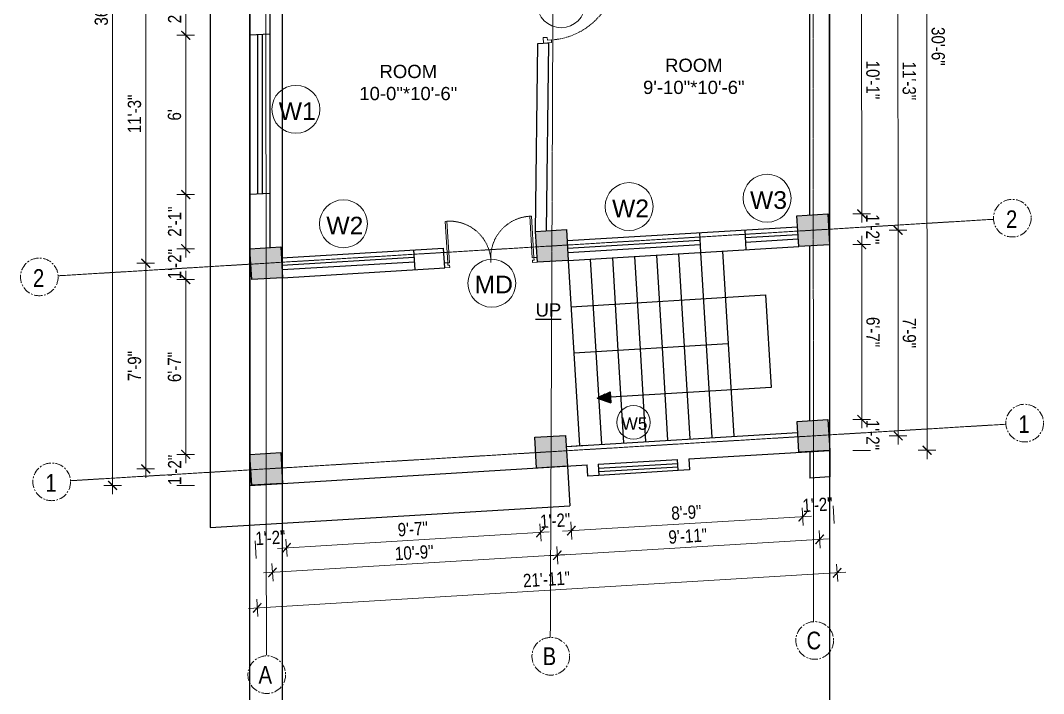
# Model space of a CAD drawing. Header units: inches. Extents: x -10117506 to -5032697, y -6529230 to -3254494.
# Drawn here: x -5037861.7 to -5037398.4, y -3256474.7 to -3256169.8 of the extents above; entities that cross this region are included whole.
import ezdxf

# ---------------------------------------------------------------- set-up
doc = ezdxf.new("R2010")
doc.units = ezdxf.units.IN
doc.header["$LTSCALE"] = 2
doc.header["$MEASUREMENT"] = 0
doc.header["$PDMODE"] = 34
doc.linetypes.add('CENTER', pattern=[2, 1.25, -0.25, 0.25, -0.25])
doc.linetypes.add('HIDDEN', pattern=[0.375, 0.25, -0.125])
doc.layers.get('0').update_dxf_attribs({"linetype": 'CONTINUOUS'})
doc.layers.get('DEFPOINTS').update_dxf_attribs({"color": 141, "linetype": 'CONTINUOUS'})
doc.layers.add('A-Hatch', color=7, linetype='CONTINUOUS')
for name, color, linetype, lineweight in [('Annotate-Lite.w', 177, 'CONTINUOUS', 9), ('Annotations-Bold.w', 177, 'CONTINUOUS', 13), ('DIM 1-100', 4, 'CONTINUOUS', 13), ('Door-Window.w', 4, 'CONTINUOUS', 15), ('TEXT', 181, 'CONTINUOUS', 25)]:
    doc.layers.add(name, color=color, linetype=linetype, lineweight=lineweight)
doc.styles.add('ARAIL', font='ARIALN.TTF')
doc.styles.add('arial.', font='arial.ttf')
doc.styles.add('gaurav', font='arial.ttf')
doc.styles.get("Standard").update_dxf_attribs({"font": 'ARIALN.TTF'})
doc.dimstyles.new('1 by 96', dxfattribs={"dimtxt": 6, "dimasz": 4, "dimexe": 4, "dimexo": 4, "dimgap": 2, "dimtad": 1, "dimdec": 0, "dimzin": 0, "dimdsep": 46, "dimlunit": 4, "dimtxsty": 'Standard', "dimblk": 'ARCHTICK', "dimcen": 0, "dimdle": 4, "dimadec": 0, "dimazin": 0, "dimtfac": 1, "dimtdec": 0, "dimtix": 1, "dimtofl": 0, "dimtmove": 1, "dimatfit": 3, "dimldrblk": 'ARCHTICK', "dimfxl": 4, "dimfxlon": 1, "dimtolj": 1, "dimtzin": 0, "dimlwd": -1, "dimlwe": -1, "dimarcsym": 0})

# ---------------------------------------------------------------- blocks, each defined once
blk = doc.blocks.new('3-0')
at = {"ltscale": 3}
for p, q in [((11063.05, 10097.68), (11065.97, 10099.9)), ((11063.05, 10097.68), (11064.53, 10095.73)), ((11065.25, 10097.81), (11066.71, 10098.92)), ((11065.99, 10096.84), (11065.25, 10097.81)), ((11065.97, 10099.9), (11066.71, 10098.92)), ((11065.99, 10096.84), (11064.53, 10095.73)), ((11085.5, 10074.13), (11110.32, 10092.96)), ((11111.05, 10091.97), (11110.32, 10092.96)), ((11086.24, 10073.15), (11111.05, 10091.97)), ((11086.24, 10073.15), (11085.5, 10074.13)), ((11084.04, 10073.02), (11082.57, 10071.91)), ((11082.57, 10071.91), (11084.79, 10068.98)), ((11084.04, 10073.02), (11084.78, 10072.04)), ((11084.78, 10072.04), (11086.24, 10073.15)), ((11084.79, 10068.98), (11087.72, 10071.2)), ((11087.72, 10071.2), (11086.24, 10073.15))]:
    blk.add_line(p, q, dxfattribs=at)
at = {"layer": 'Door-Window.w', "color": 9, "linetype": 'HIDDEN', "lineweight": 18}
blk.add_arc((11085.5, 10074.13), 31.16, 37.1906, 127.1465, dxfattribs=at)
blk = doc.blocks.new('FDFDRE')
at = {"ltscale": 3}
for p, q in [((165701.11, -58637.82), (165701.1, -58641.5)), ((165701.1, -58641.5), (165703.55, -58641.5)), ((165704.78, -58637.83), (165701.11, -58637.82)), ((165703.55, -58641.5), (165703.53, -58672.63)), ((165704.78, -58639.66), (165703.55, -58639.66)), ((165703.55, -58639.66), (165703.55, -58641.5)), ((165703.55, -58641.5), (165704.78, -58641.5)), ((165704.78, -58641.5), (165704.76, -58672.65)), ((165704.78, -58639.66), (165704.78, -58637.83)), ((165766.98, -58637.83), (165770.65, -58637.82)), ((165766.98, -58639.66), (165766.98, -58637.83)), ((165766.98, -58639.66), (165768.2, -58639.66)), ((165766.98, -58641.5), (165767, -58672.65)), ((165768.2, -58641.5), (165766.98, -58641.5)), ((165768.2, -58639.66), (165768.2, -58641.5)), ((165770.65, -58641.5), (165768.2, -58641.5)), ((165768.2, -58641.5), (165768.22, -58672.63)), ((165770.65, -58637.82), (165770.65, -58641.5)), ((165703.53, -58672.63), (165704.76, -58672.65)), ((165768.22, -58672.63), (165767, -58672.65))]:
    blk.add_line(p, q, dxfattribs=at)
at = {"layer": 'Door-Window.w', "color": 9, "linetype": 'HIDDEN', "lineweight": 18}
for centre, start, end in [((165704.78, -58641.5), 269.96183, 3.38353), ((165766.98, -58641.5), 176.61647, 270.03817)]:
    blk.add_arc(centre, 31.16, start, end, dxfattribs=at)
blk = doc.blocks.new('*D1294')
at = {"layer": 'DEFPOINTS', "color": 0, "ltscale": 0.5, "transparency": 16777216}
for p in [(-5037742.97, -3256379.5), (-5037756.94, -3256380.35), (-5037741.2, -3256408.7)]:
    blk.add_point(p, dxfattribs=at)
at = {"layer": 'DIM 1-100', "color": 0, "ltscale": 0.5, "transparency": 16777216}
for p, q in [((-5037755.42, -3256405.55), (-5037754.94, -3256413.54)), ((-5037741.45, -3256404.71), (-5037740.96, -3256412.69))]:
    blk.add_line(p, q, dxfattribs=at)
at = {"layer": 'DIM 1-100', "color": 0, "ltscale": 0.5, "transparency": 16777216, "insert": (-5037748.49, -3256404.12), "char_height": 6, "attachment_point": 5, "rotation": 3.4571}
blk.add_mtext('\\A1;1\'-2"', dxfattribs=at)
blk = doc.blocks.new('_ArchTick')
at = {"color": 0, "linetype": 'ByBlock', "const_width": 0.15}
blk.add_lwpolyline([(-0.5, -0.5), (0.5, 0.5)], dxfattribs=at)
blk = doc.blocks.new('*D1295')
at = {"layer": 'DEFPOINTS', "color": 0, "ltscale": 0.5, "transparency": 16777216}
for p in [(-5037627.96, -3256372.56), (-5037742.97, -3256379.5), (-5037626.2, -3256401.75)]:
    blk.add_point(p, dxfattribs=at)
at = {"layer": 'DIM 1-100', "color": 0, "ltscale": 0.5, "transparency": 16777216}
for p, q in [((-5037626.44, -3256397.76), (-5037625.95, -3256405.75)), ((-5037745.2, -3256408.94), (-5037622.2, -3256401.51)), ((-5037741.45, -3256404.71), (-5037740.96, -3256412.69))]:
    blk.add_line(p, q, dxfattribs=at)
at = {"layer": 'DIM 1-100', "color": 0, "ltscale": 0.5, "transparency": 16777216, "xscale": 4, "yscale": 4, "zscale": 4}
for p, rotation in [((-5037626.2, -3256401.75), 3.457134468957564), ((-5037741.2, -3256408.7), 183.4571344689576)]:
    blk.add_blockref('_ArchTick', p, dxfattribs=dict(at, rotation=rotation))
at = {"layer": 'DIM 1-100', "color": 0, "ltscale": 0.5, "transparency": 16777216, "insert": (-5037684.01, -3256400.17), "char_height": 6, "attachment_point": 5, "rotation": 3.4571}
blk.add_mtext('\\A1;9\'-7"', dxfattribs=at)
blk = doc.blocks.new('*D1296')
at = {"layer": 'DEFPOINTS', "color": 0, "ltscale": 0.5, "transparency": 16777216}
for p in [(-5037627.96, -3256372.56), (-5037613.98, -3256371.71), (-5037612.22, -3256400.91)]:
    blk.add_point(p, dxfattribs=at)
at = {"layer": 'DIM 1-100', "color": 0, "ltscale": 0.5, "transparency": 16777216}
for p, q in [((-5037626.44, -3256397.76), (-5037625.95, -3256405.75)), ((-5037612.46, -3256396.92), (-5037611.98, -3256404.9))]:
    blk.add_line(p, q, dxfattribs=at)
at = {"layer": 'DIM 1-100', "color": 0, "ltscale": 0.5, "transparency": 16777216, "insert": (-5037619.51, -3256396.33), "char_height": 6, "attachment_point": 5, "rotation": 3.4571}
blk.add_mtext('\\A1;1\'-2"', dxfattribs=at)
blk = doc.blocks.new('*D1297')
at = {"layer": 'DEFPOINTS', "color": 0, "ltscale": 0.5, "transparency": 16777216}
for p in [(-5037509.18, -3256365.38), (-5037613.98, -3256371.71), (-5037507.41, -3256394.58)]:
    blk.add_point(p, dxfattribs=at)
at = {"layer": 'DIM 1-100', "color": 0, "ltscale": 0.5, "transparency": 16777216}
for p, q in [((-5037507.65, -3256390.58), (-5037507.17, -3256398.57)), ((-5037616.21, -3256401.15), (-5037503.42, -3256394.34)), ((-5037612.46, -3256396.92), (-5037611.98, -3256404.9))]:
    blk.add_line(p, q, dxfattribs=at)
at = {"layer": 'DIM 1-100', "color": 0, "ltscale": 0.5, "transparency": 16777216, "xscale": 4, "yscale": 4, "zscale": 4}
for p, rotation in [((-5037507.41, -3256394.58), 3.457134468957564), ((-5037612.22, -3256400.91), 183.4571344689576)]:
    blk.add_blockref('_ArchTick', p, dxfattribs=dict(at, rotation=rotation))
at = {"layer": 'DIM 1-100', "color": 0, "ltscale": 0.5, "transparency": 16777216, "insert": (-5037560.12, -3256392.69), "char_height": 6, "attachment_point": 5, "rotation": 3.4571}
blk.add_mtext('\\A1;8\'-9"', dxfattribs=at)
blk = doc.blocks.new('*D1298')
at = {"layer": 'DEFPOINTS', "color": 0, "ltscale": 0.5, "transparency": 16777216}
for p in [(-5037509.18, -3256365.38), (-5037495.2, -3256364.54), (-5037493.44, -3256393.73)]:
    blk.add_point(p, dxfattribs=at)
at = {"layer": 'DIM 1-100', "color": 0, "ltscale": 0.5, "transparency": 16777216}
for p, q in [((-5037507.65, -3256390.58), (-5037507.17, -3256398.57)), ((-5037493.68, -3256389.74), (-5037493.2, -3256397.73))]:
    blk.add_line(p, q, dxfattribs=at)
at = {"layer": 'DIM 1-100', "color": 0, "ltscale": 0.5, "transparency": 16777216, "insert": (-5037500.73, -3256389.15), "char_height": 6, "attachment_point": 5, "rotation": 3.4571}
blk.add_mtext('\\A1;1\'-2"', dxfattribs=at)
blk = doc.blocks.new('*D1299')
at = {"layer": 'DEFPOINTS', "color": 0, "ltscale": 0.5, "transparency": 16777216}
for p in [(-5037502.61, -3256357.97), (-5037621.39, -3256365.15), (-5037618.56, -3256412.03)]:
    blk.add_point(p, dxfattribs=at)
at = {"layer": 'DIM 1-100', "color": 0, "ltscale": 0.5, "transparency": 16777216}
for p, q in [((-5037500.02, -3256400.86), (-5037499.54, -3256408.84)), ((-5037495.79, -3256404.61), (-5037622.55, -3256412.27)), ((-5037618.8, -3256408.03), (-5037618.32, -3256416.02))]:
    blk.add_line(p, q, dxfattribs=at)
at = {"layer": 'DIM 1-100', "color": 0, "ltscale": 0.5, "transparency": 16777216, "xscale": 4, "yscale": 4, "zscale": 4}
for p, rotation in [((-5037499.78, -3256404.85), 3.457134468957594), ((-5037618.56, -3256412.03), 183.4571344689576)]:
    blk.add_blockref('_ArchTick', p, dxfattribs=dict(at, rotation=rotation))
at = {"layer": 'DIM 1-100', "color": 0, "ltscale": 0.5, "transparency": 16777216, "insert": (-5037559.48, -3256403.39), "char_height": 6, "attachment_point": 5, "rotation": 3.4571}
blk.add_mtext('\\A1;9\'-11"', dxfattribs=at)
blk = doc.blocks.new('*D1300')
at = {"layer": 'DEFPOINTS', "color": 0, "ltscale": 0.5, "transparency": 16777216}
for p in [(-5037621.39, -3256365.15), (-5037750.38, -3256372.94), (-5037747.55, -3256419.82)]:
    blk.add_point(p, dxfattribs=at)
at = {"layer": 'DIM 1-100', "color": 0, "ltscale": 0.5, "transparency": 16777216}
for p, q in [((-5037614.57, -3256411.79), (-5037751.54, -3256420.06)), ((-5037618.8, -3256408.03), (-5037618.32, -3256416.02)), ((-5037747.79, -3256415.83), (-5037747.3, -3256423.81))]:
    blk.add_line(p, q, dxfattribs=at)
at = {"layer": 'DIM 1-100', "color": 0, "ltscale": 0.5, "transparency": 16777216, "xscale": 4, "yscale": 4, "zscale": 4}
for p, rotation in [((-5037618.56, -3256412.03), 3.457134468957594), ((-5037747.55, -3256419.82), 183.4571344689576)]:
    blk.add_blockref('_ArchTick', p, dxfattribs=dict(at, rotation=rotation))
at = {"layer": 'DIM 1-100', "color": 0, "ltscale": 0.5, "transparency": 16777216, "insert": (-5037683.36, -3256410.87), "char_height": 6, "attachment_point": 5, "rotation": 3.4571}
blk.add_mtext('\\A1;10\'-9"', dxfattribs=at)
blk = doc.blocks.new('*D1301')
at = {"layer": 'DEFPOINTS', "color": 0, "ltscale": 0.5, "transparency": 16777216}
for p in [(-5037495.2, -3256364.54), (-5037757.79, -3256380.4), (-5037491.85, -3256420.01)]:
    blk.add_point(p, dxfattribs=at)
at = {"layer": 'DIM 1-100', "color": 0, "ltscale": 0.5, "transparency": 16777216}
for p, q in [((-5037492.09, -3256416.02), (-5037491.61, -3256424)), ((-5037758.43, -3256436.11), (-5037487.86, -3256419.77)), ((-5037754.68, -3256431.88), (-5037754.19, -3256439.87))]:
    blk.add_line(p, q, dxfattribs=at)
at = {"layer": 'DIM 1-100', "color": 0, "ltscale": 0.5, "transparency": 16777216, "xscale": 4, "yscale": 4, "zscale": 4}
for p, rotation in [((-5037491.85, -3256420.01), 3.457134468957564), ((-5037754.44, -3256435.87), 183.4571344689576)]:
    blk.add_blockref('_ArchTick', p, dxfattribs=dict(at, rotation=rotation))
at = {"layer": 'DIM 1-100', "color": 0, "ltscale": 0.5, "transparency": 16777216, "insert": (-5037623.44, -3256422.94), "char_height": 6, "attachment_point": 5, "rotation": 3.4571}
blk.add_mtext('\\A1;21\'-11"', dxfattribs=at)
blk = doc.blocks.new('*D1302')
at = {"layer": 'DEFPOINTS', "color": 0, "ltscale": 0.5, "transparency": 16777216}
for p in [(-5037502.65, -3256264.8), (-5037464.28, -3256264.79), (-5037502.61, -3256357.97)]:
    blk.add_point(p, dxfattribs=at)
at = {"layer": 'DIM 1-100', "color": 0, "ltscale": 0.5, "transparency": 16777216}
for p, q in [((-5037464.24, -3256361.95), (-5037464.28, -3256260.79)), ((-5037468.28, -3256264.79), (-5037460.28, -3256264.79)), ((-5037468.24, -3256357.96), (-5037460.24, -3256357.95))]:
    blk.add_line(p, q, dxfattribs=at)
at = {"layer": 'DIM 1-100', "color": 0, "ltscale": 0.5, "transparency": 16777216, "xscale": 4, "yscale": 4, "zscale": 4}
for p, rotation in [((-5037464.28, -3256264.79), 90.02489108043177), ((-5037464.24, -3256357.95), 270.0248910804318)]:
    blk.add_blockref('_ArchTick', p, dxfattribs=dict(at, rotation=rotation))
at = {"layer": 'DIM 1-100', "color": 0, "ltscale": 0.5, "transparency": 16777216, "insert": (-5037459.2, -3256311.37), "char_height": 6, "attachment_point": 5, "rotation": 270.0249}
blk.add_mtext('\\A1;7\'-9"', dxfattribs=at)
blk = doc.blocks.new('*D1303')
at = {"layer": 'DEFPOINTS', "color": 0, "ltscale": 0.5, "transparency": 16777216}
for p in [(-5037495.36, -3255998.54), (-5037451.27, -3255998.52), (-5037495.2, -3256364.54)]:
    blk.add_point(p, dxfattribs=at)
at = {"layer": 'DIM 1-100', "color": 0, "ltscale": 0.5, "transparency": 16777216}
for p, q in [((-5037451.11, -3256368.52), (-5037451.27, -3255994.52)), ((-5037455.27, -3255998.52), (-5037447.27, -3255998.52)), ((-5037455.11, -3256364.52), (-5037447.11, -3256364.52))]:
    blk.add_line(p, q, dxfattribs=at)
at = {"layer": 'DIM 1-100', "color": 0, "ltscale": 0.5, "transparency": 16777216, "xscale": 4, "yscale": 4, "zscale": 4}
for p, rotation in [((-5037451.27, -3255998.52), 90.02489108051843), ((-5037451.11, -3256364.52), 270.0248910805184)]:
    blk.add_blockref('_ArchTick', p, dxfattribs=dict(at, rotation=rotation))
at = {"layer": 'DIM 1-100', "color": 0, "ltscale": 0.5, "transparency": 16777216, "insert": (-5037446.12, -3256181.52), "char_height": 6, "attachment_point": 5, "rotation": 270.0249}
blk.add_mtext('\\A1;30\'-6"', dxfattribs=at)
blk = doc.blocks.new('*D1304')
at = {"layer": 'DEFPOINTS', "color": 0, "ltscale": 0.5, "transparency": 16777216}
for p in [(-5037496.09, -3256257.39), (-5037480.73, -3256257.39), (-5037495.24, -3256271.37)]:
    blk.add_point(p, dxfattribs=at)
at = {"layer": 'DIM 1-100', "color": 0, "ltscale": 0.5, "transparency": 16777216}
for p, q in [((-5037484.73, -3256257.39), (-5037476.73, -3256257.39)), ((-5037484.73, -3256271.36), (-5037476.73, -3256271.36))]:
    blk.add_line(p, q, dxfattribs=at)
at = {"layer": 'DIM 1-100', "color": 0, "ltscale": 0.5, "transparency": 16777216, "insert": (-5037475.72, -3256264.37), "char_height": 6, "attachment_point": 5, "rotation": 270.0249}
blk.add_mtext('\\A1;1\'-2"', dxfattribs=at)
blk = doc.blocks.new('*D1305')
at = {"layer": 'DEFPOINTS', "color": 0, "ltscale": 0.5, "transparency": 16777216}
for p in [(-5037495.24, -3256271.37), (-5037496.05, -3256350.56), (-5037480.69, -3256350.56)]:
    blk.add_point(p, dxfattribs=at)
at = {"layer": 'DIM 1-100', "color": 0, "ltscale": 0.5, "transparency": 16777216}
for p, q in [((-5037480.73, -3256267.36), (-5037480.69, -3256354.56)), ((-5037484.73, -3256271.36), (-5037476.73, -3256271.36)), ((-5037484.69, -3256350.56), (-5037476.69, -3256350.55))]:
    blk.add_line(p, q, dxfattribs=at)
at = {"layer": 'DIM 1-100', "color": 0, "ltscale": 0.5, "transparency": 16777216, "xscale": 4, "yscale": 4, "zscale": 4}
for p, rotation in [((-5037480.73, -3256271.36), 90.02489108108338), ((-5037480.69, -3256350.56), 270.0248910810834)]:
    blk.add_blockref('_ArchTick', p, dxfattribs=dict(at, rotation=rotation))
at = {"layer": 'DIM 1-100', "color": 0, "ltscale": 0.5, "transparency": 16777216, "insert": (-5037475.65, -3256310.96), "char_height": 6, "attachment_point": 5, "rotation": 270.0249}
blk.add_mtext('\\A1;6\'-7"', dxfattribs=at)
blk = doc.blocks.new('*D1306')
at = {"layer": 'DEFPOINTS', "color": 0, "ltscale": 0.5, "transparency": 16777216}
for p in [(-5037496.05, -3256350.56), (-5037495.2, -3256364.54), (-5037480.69, -3256364.53)]:
    blk.add_point(p, dxfattribs=at)
at = {"layer": 'DIM 1-100', "color": 0, "ltscale": 0.5, "transparency": 16777216}
for p, q in [((-5037484.69, -3256350.56), (-5037476.69, -3256350.55)), ((-5037484.69, -3256364.53), (-5037476.69, -3256364.53))]:
    blk.add_line(p, q, dxfattribs=at)
at = {"layer": 'DIM 1-100', "color": 0, "ltscale": 0.5, "transparency": 16777216, "insert": (-5037475.68, -3256357.54), "char_height": 6, "attachment_point": 5, "rotation": 270.0249}
blk.add_mtext('\\A1;1\'-2"', dxfattribs=at)
blk = doc.blocks.new('*D1307')
at = {"layer": 'DEFPOINTS', "color": 0, "ltscale": 0.5, "transparency": 16777216}
for p in [(-5037495.3, -3256136.13), (-5037480.79, -3256136.12), (-5037496.09, -3256257.39)]:
    blk.add_point(p, dxfattribs=at)
at = {"layer": 'DIM 1-100', "color": 0, "ltscale": 0.5, "transparency": 16777216}
for p, q in [((-5037480.73, -3256261.39), (-5037480.79, -3256132.12)), ((-5037484.79, -3256136.12), (-5037476.79, -3256136.12)), ((-5037484.73, -3256257.39), (-5037476.73, -3256257.39))]:
    blk.add_line(p, q, dxfattribs=at)
at = {"layer": 'DIM 1-100', "color": 0, "ltscale": 0.5, "transparency": 16777216, "xscale": 4, "yscale": 4, "zscale": 4}
for p, rotation in [((-5037480.79, -3256136.12), 90.02489108108338), ((-5037480.73, -3256257.39), 270.0248910810834)]:
    blk.add_blockref('_ArchTick', p, dxfattribs=dict(at, rotation=rotation))
at = {"layer": 'DIM 1-100', "color": 0, "ltscale": 0.5, "transparency": 16777216, "insert": (-5037475.7, -3256196.75), "char_height": 6, "attachment_point": 5, "rotation": 270.0249}
blk.add_mtext('\\A1;10\'-1"', dxfattribs=at)
blk = doc.blocks.new('*D1318')
at = {"layer": 'DEFPOINTS', "color": 0, "ltscale": 0.5, "transparency": 16777216}
for p in [(-5037502.71, -3256129.56), (-5037464.34, -3256129.55), (-5037502.65, -3256264.8)]:
    blk.add_point(p, dxfattribs=at)
at = {"layer": 'DIM 1-100', "color": 0, "ltscale": 0.5, "transparency": 16777216}
for p, q in [((-5037468.34, -3256129.55), (-5037460.34, -3256129.54)), ((-5037464.28, -3256268.79), (-5037464.34, -3256125.55)), ((-5037468.28, -3256264.79), (-5037460.28, -3256264.79))]:
    blk.add_line(p, q, dxfattribs=at)
at = {"layer": 'DIM 1-100', "color": 0, "ltscale": 0.5, "transparency": 16777216, "xscale": 4, "yscale": 4, "zscale": 4}
for p, rotation in [((-5037464.34, -3256129.55), 90.02489108108338), ((-5037464.28, -3256264.79), 270.0248910810834)]:
    blk.add_blockref('_ArchTick', p, dxfattribs=dict(at, rotation=rotation))
at = {"layer": 'DIM 1-100', "color": 0, "ltscale": 0.5, "transparency": 16777216, "insert": (-5037459.24, -3256197.16), "char_height": 6, "attachment_point": 5, "rotation": 270.0249}
blk.add_mtext('\\A1;11\'-3"', dxfattribs=at)
blk = doc.blocks.new('*D1216')
at = {"layer": 'DEFPOINTS', "color": 0, "ltscale": 0.5, "transparency": 16777216}
for p in [(-5037756.94, -3256151.93), (-5037786.84, -3256176.53), (-5037757.79, -3256176.53)]:
    blk.add_point(p, dxfattribs=at)
at = {"layer": 'DIM 1-100', "color": 0, "ltscale": 0.5, "transparency": 16777216}
for p, q in [((-5037786.84, -3256147.93), (-5037786.84, -3256180.53)), ((-5037782.84, -3256151.93), (-5037790.84, -3256151.93)), ((-5037782.84, -3256176.53), (-5037790.84, -3256176.53))]:
    blk.add_line(p, q, dxfattribs=at)
at = {"layer": 'DIM 1-100', "color": 0, "ltscale": 0.5, "transparency": 16777216, "xscale": 4, "yscale": 4, "zscale": 4}
for p, rotation in [((-5037786.84, -3256151.93), 90), ((-5037786.84, -3256176.53), 270)]:
    blk.add_blockref('_ArchTick', p, dxfattribs=dict(at, rotation=rotation))
at = {"layer": 'DIM 1-100', "color": 0, "ltscale": 0.5, "transparency": 16777216, "insert": (-5037791.86, -3256164.23), "char_height": 6, "attachment_point": 5, "rotation": 90}
blk.add_mtext('\\A1;2\'-1"', dxfattribs=at)
blk = doc.blocks.new('*D1217')
at = {"layer": 'DEFPOINTS', "color": 0, "ltscale": 0.5, "transparency": 16777216}
for p in [(-5037757.79, -3256176.53), (-5037786.84, -3256248.66), (-5037757.79, -3256248.66)]:
    blk.add_point(p, dxfattribs=at)
at = {"layer": 'DIM 1-100', "color": 0, "ltscale": 0.5, "transparency": 16777216}
for p, q in [((-5037786.84, -3256172.53), (-5037786.84, -3256252.66)), ((-5037782.84, -3256176.53), (-5037790.84, -3256176.53)), ((-5037782.84, -3256248.66), (-5037790.84, -3256248.66))]:
    blk.add_line(p, q, dxfattribs=at)
at = {"layer": 'DIM 1-100', "color": 0, "ltscale": 0.5, "transparency": 16777216, "xscale": 4, "yscale": 4, "zscale": 4}
for p, rotation in [((-5037786.84, -3256176.53), 90), ((-5037786.84, -3256248.66), 270)]:
    blk.add_blockref('_ArchTick', p, dxfattribs=dict(at, rotation=rotation))
at = {"layer": 'DIM 1-100', "color": 0, "ltscale": 0.5, "transparency": 16777216, "insert": (-5037791.91, -3256212.59), "char_height": 6, "attachment_point": 5, "rotation": 90}
blk.add_mtext("\\A1;6'", dxfattribs=at)
blk = doc.blocks.new('*D1218')
at = {"layer": 'DEFPOINTS', "color": 0, "ltscale": 0.5, "transparency": 16777216}
for p in [(-5037757.79, -3256248.66), (-5037786.84, -3256273.2), (-5037757.79, -3256273.2)]:
    blk.add_point(p, dxfattribs=at)
at = {"layer": 'DIM 1-100', "color": 0, "ltscale": 0.5, "transparency": 16777216}
for p, q in [((-5037786.84, -3256244.66), (-5037786.84, -3256277.2)), ((-5037782.84, -3256248.66), (-5037790.84, -3256248.66)), ((-5037782.84, -3256273.2), (-5037790.84, -3256273.2))]:
    blk.add_line(p, q, dxfattribs=at)
at = {"layer": 'DIM 1-100', "color": 0, "ltscale": 0.5, "transparency": 16777216, "xscale": 4, "yscale": 4, "zscale": 4}
for p, rotation in [((-5037786.84, -3256248.66), 90), ((-5037786.84, -3256273.2), 270)]:
    blk.add_blockref('_ArchTick', p, dxfattribs=dict(at, rotation=rotation))
at = {"layer": 'DIM 1-100', "color": 0, "ltscale": 0.5, "transparency": 16777216, "insert": (-5037791.86, -3256260.93), "char_height": 6, "attachment_point": 5, "rotation": 90}
blk.add_mtext('\\A1;2\'-1"', dxfattribs=at)
blk = doc.blocks.new('*D1219')
at = {"layer": 'DEFPOINTS', "color": 0, "ltscale": 0.5, "transparency": 16777216}
for p in [(-5037757.79, -3256273.2), (-5037786.84, -3256287.18), (-5037756.94, -3256287.18)]:
    blk.add_point(p, dxfattribs=at)
at = {"layer": 'DIM 1-100', "color": 0, "ltscale": 0.5, "transparency": 16777216}
for p, q in [((-5037782.84, -3256273.2), (-5037790.84, -3256273.2)), ((-5037782.84, -3256287.18), (-5037790.84, -3256287.18))]:
    blk.add_line(p, q, dxfattribs=at)
at = {"layer": 'DIM 1-100', "color": 0, "ltscale": 0.5, "transparency": 16777216, "insert": (-5037791.86, -3256280.19), "char_height": 6, "attachment_point": 5, "rotation": 90}
blk.add_mtext('\\A1;1\'-2"', dxfattribs=at)
blk = doc.blocks.new('*D1220')
at = {"layer": 'DEFPOINTS', "color": 0, "ltscale": 0.5, "transparency": 16777216}
for p in [(-5037756.94, -3256287.18), (-5037786.84, -3256366.37), (-5037757.79, -3256366.37)]:
    blk.add_point(p, dxfattribs=at)
at = {"layer": 'DIM 1-100', "color": 0, "ltscale": 0.5, "transparency": 16777216}
for p, q in [((-5037786.84, -3256283.18), (-5037786.84, -3256370.37)), ((-5037782.84, -3256287.18), (-5037790.84, -3256287.18)), ((-5037782.84, -3256366.37), (-5037790.84, -3256366.37))]:
    blk.add_line(p, q, dxfattribs=at)
at = {"layer": 'DIM 1-100', "color": 0, "ltscale": 0.5, "transparency": 16777216, "xscale": 4, "yscale": 4, "zscale": 4}
for p, rotation in [((-5037786.84, -3256287.18), 90), ((-5037786.84, -3256366.37), 270)]:
    blk.add_blockref('_ArchTick', p, dxfattribs=dict(at, rotation=rotation))
at = {"layer": 'DIM 1-100', "color": 0, "ltscale": 0.5, "transparency": 16777216, "insert": (-5037791.91, -3256326.78), "char_height": 6, "attachment_point": 5, "rotation": 90}
blk.add_mtext('\\A1;6\'-7"', dxfattribs=at)
blk = doc.blocks.new('*D1221')
at = {"layer": 'DEFPOINTS', "color": 0, "ltscale": 0.5, "transparency": 16777216}
for p in [(-5037757.79, -3256366.37), (-5037786.84, -3256380.4), (-5037757.79, -3256380.4)]:
    blk.add_point(p, dxfattribs=at)
at = {"layer": 'DIM 1-100', "color": 0, "ltscale": 0.5, "transparency": 16777216}
for p, q in [((-5037782.84, -3256366.37), (-5037790.84, -3256366.37)), ((-5037782.84, -3256380.4), (-5037790.84, -3256380.4))]:
    blk.add_line(p, q, dxfattribs=at)
at = {"layer": 'DIM 1-100', "color": 0, "ltscale": 0.5, "transparency": 16777216, "insert": (-5037791.86, -3256373.39), "char_height": 6, "attachment_point": 5, "rotation": 90}
blk.add_mtext('\\A1;1\'-2"', dxfattribs=at)
blk = doc.blocks.new('*D1228')
at = {"layer": 'DEFPOINTS', "color": 0, "ltscale": 0.5, "transparency": 16777216}
for p in [(-5037750.38, -3256144.52), (-5037804.96, -3256279.77), (-5037750.45, -3256279.77)]:
    blk.add_point(p, dxfattribs=at)
at = {"layer": 'DIM 1-100', "color": 0, "ltscale": 0.5, "transparency": 16777216}
for p, q in [((-5037804.96, -3256140.52), (-5037804.96, -3256283.77)), ((-5037800.96, -3256144.52), (-5037808.96, -3256144.52)), ((-5037800.96, -3256279.77), (-5037808.96, -3256279.77))]:
    blk.add_line(p, q, dxfattribs=at)
at = {"layer": 'DIM 1-100', "color": 0, "ltscale": 0.5, "transparency": 16777216, "xscale": 4, "yscale": 4, "zscale": 4}
for p, rotation in [((-5037804.96, -3256144.52), 90), ((-5037804.96, -3256279.77), 270)]:
    blk.add_blockref('_ArchTick', p, dxfattribs=dict(at, rotation=rotation))
at = {"layer": 'DIM 1-100', "color": 0, "ltscale": 0.5, "transparency": 16777216, "insert": (-5037810.02, -3256212.15), "char_height": 6, "attachment_point": 5, "rotation": 90}
blk.add_mtext('\\A1;11\'-3"', dxfattribs=at)
blk = doc.blocks.new('*D1229')
at = {"layer": 'DEFPOINTS', "color": 0, "ltscale": 0.5, "transparency": 16777216}
for p in [(-5037750.45, -3256279.77), (-5037804.96, -3256372.94), (-5037750.38, -3256372.94)]:
    blk.add_point(p, dxfattribs=at)
at = {"layer": 'DIM 1-100', "color": 0, "ltscale": 0.5, "transparency": 16777216}
for p, q in [((-5037804.96, -3256275.77), (-5037804.96, -3256376.94)), ((-5037800.96, -3256279.77), (-5037808.96, -3256279.77)), ((-5037800.96, -3256372.94), (-5037808.96, -3256372.94))]:
    blk.add_line(p, q, dxfattribs=at)
at = {"layer": 'DIM 1-100', "color": 0, "ltscale": 0.5, "transparency": 16777216, "xscale": 4, "yscale": 4, "zscale": 4}
for p, rotation in [((-5037804.96, -3256279.77), 90), ((-5037804.96, -3256372.94), 270)]:
    blk.add_blockref('_ArchTick', p, dxfattribs=dict(at, rotation=rotation))
at = {"layer": 'DIM 1-100', "color": 0, "ltscale": 0.5, "transparency": 16777216, "insert": (-5037810.02, -3256326.36), "char_height": 6, "attachment_point": 5, "rotation": 90}
blk.add_mtext('\\A1;7\'-9"', dxfattribs=at)
blk = doc.blocks.new('*D1230')
at = {"layer": 'DEFPOINTS', "color": 0, "ltscale": 0.5, "transparency": 16777216}
for p in [(-5037757.79, -3255946.35), (-5037819.96, -3256380.4), (-5037757.79, -3256380.4)]:
    blk.add_point(p, dxfattribs=at)
at = {"layer": 'DIM 1-100', "color": 0, "ltscale": 0.5, "transparency": 16777216}
for p, q in [((-5037819.96, -3255942.35), (-5037819.96, -3256384.4)), ((-5037815.96, -3255946.35), (-5037823.96, -3255946.35)), ((-5037815.96, -3256380.4), (-5037823.96, -3256380.4))]:
    blk.add_line(p, q, dxfattribs=at)
at = {"layer": 'DIM 1-100', "color": 0, "ltscale": 0.5, "transparency": 16777216, "xscale": 4, "yscale": 4, "zscale": 4}
for p, rotation in [((-5037819.96, -3255946.35), 90), ((-5037819.96, -3256380.4), 270)]:
    blk.add_blockref('_ArchTick', p, dxfattribs=dict(at, rotation=rotation))
at = {"layer": 'DIM 1-100', "color": 0, "ltscale": 0.5, "transparency": 16777216, "insert": (-5037825.03, -3256163.37), "char_height": 6, "attachment_point": 5, "rotation": 90}
blk.add_mtext('\\A1;36\'-2"', dxfattribs=at)

msp = doc.modelspace()

# ---------------------------------------------------------------- hatches: boundary and pattern name
at = {"ltscale": 0.5}
for points in [[(-5037496.09, -3256257.39), (-5037510.06, -3256258.24), (-5037509.22, -3256272.21), (-5037495.24, -3256271.37)], [(-5037614.45, -3256264.55), (-5037628.42, -3256265.39), (-5037627.58, -3256279.36), (-5037613.6, -3256278.52)], [(-5037743.81, -3256272.36), (-5037757.79, -3256273.2), (-5037756.94, -3256287.18), (-5037742.97, -3256286.33)], [(-5037496.05, -3256350.56), (-5037510.02, -3256351.41), (-5037509.18, -3256365.38), (-5037495.2, -3256364.54)], [(-5037614.83, -3256357.74), (-5037628.8, -3256358.58), (-5037627.96, -3256372.56), (-5037613.98, -3256371.71)], [(-5037743.81, -3256365.53), (-5037757.79, -3256366.37), (-5037756.94, -3256380.35), (-5037742.97, -3256379.5)]]:
    msp.add_hatch(color=1, dxfattribs=at).paths.add_polyline_path(points)
at = {"layer": 'A-Hatch', "ltscale": 0.5}
h = msp.add_hatch(dxfattribs=at)
h.set_pattern_fill('ANSI31', color=256, angle=3.4571)
h.set_pattern_definition([(48.4571344673, (-152109.30254, 303519.43024), (-0.093557471946, 0.0828975237451), [])])
h.paths.add_polyline_path([(-5037600.45, -3256340.84), (-5037594.39, -3256342.99), (-5037594.69, -3256337.98)])

# ---------------------------------------------------------------- linework, layer by layer
at = {"ltscale": 0.5}
for p, q in [((-5037775.79, -3255947.84), (-5037775.79, -3256399.52)), ((-5037495.2, -3256364.54), (-5037495.36, -3255998.54)), ((-5037504.25, -3256257.89), (-5037504.3, -3256136.67)), ((-5037757.79, -3256146.97), (-5037757.79, -3256380.4)), ((-5037748.79, -3256151.44), (-5037748.79, -3256272.66)), ((-5037748.79, -3256175.99), (-5037757.79, -3256176.53)), ((-5037754.29, -3256176.32), (-5037754.29, -3256248.45)), ((-5037752.29, -3256176.2), (-5037752.29, -3256248.33)), ((-5037628.42, -3256265.39), (-5037627.44, -3256180.18)), ((-5037627.44, -3256180.18), (-5037622.43, -3256179.87)), ((-5037623.42, -3256265.09), (-5037622.43, -3256179.87)), ((-5037748.79, -3256248.12), (-5037757.79, -3256248.66)), ((-5037614.14, -3256269.54), (-5037509.76, -3256263.23)), ((-5037554.25, -3256265.92), (-5037553.71, -3256274.9)), ((-5037533.72, -3256264.68), (-5037533.17, -3256273.66)), ((-5037533.5, -3256268.17), (-5037509.55, -3256266.72)), ((-5037743.51, -3256277.35), (-5037670.04, -3256272.91)), ((-5037669.5, -3256281.9), (-5037670.04, -3256272.91)), ((-5037554.04, -3256269.41), (-5037613.93, -3256273.03)), ((-5037553.92, -3256271.41), (-5037613.81, -3256275.03)), ((-5037613.6, -3256278.52), (-5037509.22, -3256272.21)), ((-5037533.38, -3256270.17), (-5037509.43, -3256268.72)), ((-5037504.21, -3256351.06), (-5037504.24, -3256271.91)), ((-5037683.41, -3256277.23), (-5037743.3, -3256280.84)), ((-5037683.62, -3256273.73), (-5037683.08, -3256282.72)), ((-5037593.64, -3256277.31), (-5037591.11, -3256319.24)), ((-5037583.66, -3256276.71), (-5037581.12, -3256318.63)), ((-5037573.68, -3256276.11), (-5037571.14, -3256318.03)), ((-5037563.69, -3256275.5), (-5037561.16, -3256317.43)), ((-5037553.71, -3256274.9), (-5037551.18, -3256316.83)), ((-5037543.73, -3256274.3), (-5037541.2, -3256316.22)), ((-5037683.29, -3256279.22), (-5037743.18, -3256282.84)), ((-5037742.97, -3256286.33), (-5037669.5, -3256281.9)), ((-5037613.6, -3256278.52), (-5037611.07, -3256320.44)), ((-5037603.62, -3256277.92), (-5037601.09, -3256319.84)), ((-5037612.34, -3256299.48), (-5037524.23, -3256294.16)), ((-5037524.23, -3256294.16), (-5037521.7, -3256336.08)), ((-5037541.2, -3256316.22), (-5037611.07, -3256320.44)), ((-5037591.11, -3256319.24), (-5037588.57, -3256361.16)), ((-5037581.12, -3256318.63), (-5037578.59, -3256360.56)), ((-5037571.14, -3256318.03), (-5037568.61, -3256359.95)), ((-5037561.16, -3256317.43), (-5037558.63, -3256359.35)), ((-5037551.18, -3256316.83), (-5037548.65, -3256358.75)), ((-5037541.2, -3256316.22), (-5037538.66, -3256358.15)), ((-5037611.07, -3256320.44), (-5037608.54, -3256362.37)), ((-5037601.09, -3256319.84), (-5037598.56, -3256361.76)), ((-5037600.45, -3256340.84), (-5037594.69, -3256337.98)), ((-5037594.69, -3256337.98), (-5037594.39, -3256342.99)), ((-5037521.7, -3256336.08), (-5037594.54, -3256340.48)), ((-5037600.45, -3256340.84), (-5037594.39, -3256342.99)), ((-5037614.53, -3256362.73), (-5037509.72, -3256356.4)), ((-5037614.53, -3256362.73), (-5037605.54, -3256362.19)), ((-5037559.08, -3256368.4), (-5037495.2, -3256364.54)), ((-5037504.2, -3256365.08), (-5037504.2, -3256377.1)), ((-5037495.2, -3256364.54), (-5037495.2, -3256376.56)), ((-5037600.01, -3256370.87), (-5037564.08, -3256368.7)), ((-5037599.9, -3256372.62), (-5037563.97, -3256370.44)), ((-5037563.77, -3256373.69), (-5037564.08, -3256368.7)), ((-5037559.08, -3256368.4), (-5037558.78, -3256373.39)), ((-5037757.79, -3256380.4), (-5037605, -3256371.17)), ((-5037613.98, -3256371.71), (-5037612.9, -3256389.68)), ((-5037604.7, -3256376.16), (-5037605, -3256371.17)), ((-5037600.01, -3256370.87), (-5037599.71, -3256375.86)), ((-5037599.81, -3256374.11), (-5037563.88, -3256371.94)), ((-5037563.77, -3256373.69), (-5037599.71, -3256375.86)), ((-5037558.78, -3256373.39), (-5037563.77, -3256373.69)), ((-5037599.71, -3256375.86), (-5037604.7, -3256376.16)), ((-5037495.2, -3256376.56), (-5037504.2, -3256377.1)), ((-5037775.79, -3256399.52), (-5037612.9, -3256389.68))]:
    msp.add_line(p, q, dxfattribs=at)
for p in [(-5037757.79, -3257064.23), (-5037742.97, -3257063.33), (-5037495.2, -3257048.37)]:
    msp.add_xline(p, (0, 1), dxfattribs=at)
for points in [[(-5037510.06, -3256258.24), (-5037496.09, -3256257.39), (-5037495.24, -3256271.37), (-5037509.22, -3256272.21)], [(-5037628.42, -3256265.39), (-5037614.45, -3256264.55), (-5037613.6, -3256278.52), (-5037627.58, -3256279.36)], [(-5037757.79, -3256273.2), (-5037743.81, -3256272.36), (-5037742.97, -3256286.33), (-5037756.94, -3256287.18)], [(-5037510.02, -3256351.41), (-5037496.05, -3256350.56), (-5037495.2, -3256364.54), (-5037509.18, -3256365.38)], [(-5037628.8, -3256358.58), (-5037614.83, -3256357.74), (-5037613.98, -3256371.71), (-5037627.96, -3256372.56)], [(-5037757.79, -3256366.37), (-5037743.81, -3256365.53), (-5037742.97, -3256379.5), (-5037756.94, -3256380.35)]]:
    msp.add_lwpolyline(points, close=True, dxfattribs=at)
at = {"layer": 'Annotate-Lite.w', "ltscale": 0.005}
for centre, radius in [((-5037616.81, -3256162.22), 10.86), ((-5037736.95, -3256210.06), 10.86), ((-5037523.57, -3256250.32), 10.86), ((-5037586.04, -3256254.1), 10.86), ((-5037715.4, -3256261.91), 10.86), ((-5037648.22, -3256288.83), 10.86), ((-5037584.07, -3256351.85), 7.6)]:
    msp.add_circle(centre, radius, dxfattribs=at)
at = {"layer": 'Annotations-Bold.w', "linetype": 'CENTER', "ltscale": 0.3}
for p, q in [((-5037502.83, -3255861.25), (-5037502.57, -3256442.3)), ((-5037619.35, -3255866.84), (-5037621.74, -3256449.3)), ((-5037750.75, -3255874.2), (-5037750.31, -3256457.27)), ((-5037421.35, -3256259.89), (-5037844.61, -3256285.46)), ((-5037415.74, -3256352.72), (-5037839.01, -3256378.29))]:
    msp.add_line(p, q, dxfattribs=at)
at = {"layer": 'Annotations-Bold.w', "linetype": 'CENTER', "ltscale": 1.5}
for centre in [(-5037412.54, -3256259.36), (-5037853.13, -3256285.98), (-5037406.93, -3256352.19), (-5037847.52, -3256378.81), (-5037502.01, -3256450.64), (-5037621.52, -3256457.83), (-5037750.14, -3256466.17)]:
    msp.add_circle(centre, 8.53, dxfattribs=at)

# ---------------------------------------------------------------- block references
at = {"layer": 'Door-Window.w', "linetype": 'ByBlock', "xscale": -0.9997910043702506, "yscale": 0.9997910037636757, "zscale": 0.9997910039624012, "rotation": 220.6477296775701}
msp.add_blockref('3-0', (-5052593.25, -3255725.25), dxfattribs=at)
at = {"layer": 'Door-Window.w', "ltscale": 0.005, "xscale": 0.6039383709430695, "yscale": 0.6039383709430695, "zscale": 0.6039383709985556, "rotation": 183.4571344673241}
msp.add_blockref('FDFDRE', (-4935600.93, -3285593.94), dxfattribs=at)

# ---------------------------------------------------------------- texts
at = {"layer": 'Annotate-Lite.w', "ltscale": 0.005, "attachment_point": 1, "style": 'gaurav'}
for s, insert, char_height in [('W1', (-5037744.71, -3256206.88), 8), ('W3', (-5037531.32, -3256247.14), 8), ('W2', (-5037593.79, -3256250.91), 8), ('W2', (-5037723.15, -3256258.72), 8), ('MD', (-5037656.04, -3256285.39), 8), ('W5', (-5037589.5, -3256349.62), 5.6)]:
    msp.add_mtext_dynamic_manual_height_columns(s, width=8, gutter_width=100, heights=[0], dxfattribs=dict(at, insert=insert, char_height=char_height))
at = {"layer": 'Annotations-Bold.w', "linetype": 'CENTER', "ltscale": 1.5, "char_height": 8, "attachment_point": 1, "style": 'ARAIL'}
for s, insert in [('2', (-5037415.4, -3256255.85)), ('2', (-5037856, -3256282.47)), ('1', (-5037409.79, -3256348.68)), ('1', (-5037850.39, -3256375.3)), ('C', (-5037505.73, -3256446.67)), ('B', (-5037625.2, -3256453.81)), ('A', (-5037753.86, -3256462.19))]:
    msp.add_mtext_dynamic_manual_height_columns(s, width=6.5393, gutter_width=100, heights=[0], dxfattribs=dict(at, insert=insert))
at = {"layer": 'TEXT', "lineweight": -2, "char_height": 6, "attachment_point": 5, "style": 'arial.'}
for s, insert in [('ROOM\\P10-0"*10\'-6"', (-5037686.05, -3256197.95)), ('ROOM\\P9\'-10"*10\'-6"', (-5037556.76, -3256195.15))]:
    msp.add_mtext_dynamic_manual_height_columns(s, width=45.7314, gutter_width=30, heights=[0], dxfattribs=dict(at, insert=insert))
at = {"layer": 'TEXT', "lineweight": -2, "insert": (-5037622.59, -3256300.99), "char_height": 6, "width": 21.0855, "attachment_point": 5, "style": 'arial.'}
msp.add_mtext('{\\LUP}', dxfattribs=at)

# ---------------------------------------------------------------- dimensions: what is measured, and where the dimension line sits
at = {"layer": 'DIM 1-100', "ltscale": 0.5}
for p1, p2, distance, picture, middle in [((-5037757.79, -3255946.35), (-5037757.79, -3256380.4), -62.18, '*D1230', (-5037825.03, -3256163.37)), ((-5037495.2, -3256364.54), (-5037495.36, -3255998.54), -44.09, '*D1303', (-5037446.12, -3256181.52)), ((-5037502.61, -3256357.97), (-5037502.65, -3256264.8), -38.37, '*D1302', (-5037459.2, -3256311.37))]:
    dim = msp.add_aligned_dim(p1=p1, p2=p2, distance=distance, dimstyle='1 by 96', dxfattribs=at)
    dim.commit()
    dim.dimension.update_dxf_attribs({"geometry": picture, "text_midpoint": middle})
for base, p1, p2, angle, picture, middle in [((-5037464.34, -3256129.55), (-5037502.65, -3256264.8), (-5037502.71, -3256129.56), 270.0249, '*D1318', (-5037459.24, -3256197.16)), ((-5037480.79, -3256136.12), (-5037496.09, -3256257.39), (-5037495.3, -3256136.13), 270.0249, '*D1307', (-5037475.7, -3256196.75)), ((-5037804.96, -3256279.77), (-5037750.38, -3256144.52), (-5037750.45, -3256279.77), 90, '*D1228', (-5037810.02, -3256212.15)), ((-5037786.84, -3256176.53), (-5037756.94, -3256151.93), (-5037757.79, -3256176.53), 90, '*D1216', (-5037791.86, -3256164.23)), ((-5037786.84, -3256248.66), (-5037757.79, -3256176.53), (-5037757.79, -3256248.66), 90, '*D1217', (-5037791.91, -3256212.59)), ((-5037786.84, -3256273.2), (-5037757.79, -3256248.66), (-5037757.79, -3256273.2), 90, '*D1218', (-5037791.86, -3256260.93)), ((-5037480.73, -3256257.39), (-5037495.24, -3256271.37), (-5037496.09, -3256257.39), 270.0249, '*D1304', (-5037475.72, -3256264.37)), ((-5037480.69, -3256350.56), (-5037495.24, -3256271.37), (-5037496.05, -3256350.56), 270.0249, '*D1305', (-5037475.65, -3256310.96)), ((-5037786.84, -3256287.18), (-5037757.79, -3256273.2), (-5037756.94, -3256287.18), 90, '*D1219', (-5037791.86, -3256280.19)), ((-5037804.96, -3256372.94), (-5037750.45, -3256279.77), (-5037750.38, -3256372.94), 90, '*D1229', (-5037810.02, -3256326.36)), ((-5037786.84, -3256366.37), (-5037756.94, -3256287.18), (-5037757.79, -3256366.37), 90, '*D1220', (-5037791.91, -3256326.78)), ((-5037480.69, -3256364.53), (-5037496.05, -3256350.56), (-5037495.2, -3256364.54), 270.0249, '*D1306', (-5037475.68, -3256357.54)), ((-5037618.56, -3256412.03), (-5037502.61, -3256357.97), (-5037621.39, -3256365.15), 3.4571, '*D1299', (-5037559.48, -3256403.39)), ((-5037786.84, -3256380.4), (-5037757.79, -3256366.37), (-5037757.79, -3256380.4), 90, '*D1221', (-5037791.86, -3256373.39)), ((-5037491.85, -3256420.01), (-5037757.79, -3256380.4), (-5037495.2, -3256364.54), 3.4571, '*D1301', (-5037623.44, -3256422.94)), ((-5037747.55, -3256419.82), (-5037621.39, -3256365.15), (-5037750.38, -3256372.94), 3.4571, '*D1300', (-5037683.36, -3256410.87)), ((-5037507.41, -3256394.58), (-5037613.98, -3256371.71), (-5037509.18, -3256365.38), 3.4571, '*D1297', (-5037560.12, -3256392.69)), ((-5037493.44, -3256393.73), (-5037509.18, -3256365.38), (-5037495.2, -3256364.54), 3.4571, '*D1298', (-5037500.73, -3256389.15)), ((-5037626.2, -3256401.75), (-5037742.97, -3256379.5), (-5037627.96, -3256372.56), 3.4571, '*D1295', (-5037684.01, -3256400.17)), ((-5037612.22, -3256400.91), (-5037627.96, -3256372.56), (-5037613.98, -3256371.71), 3.4571, '*D1296', (-5037619.51, -3256396.33)), ((-5037741.2, -3256408.7), (-5037756.94, -3256380.35), (-5037742.97, -3256379.5), 3.4571, '*D1294', (-5037748.49, -3256404.12))]:
    dim = msp.add_linear_dim(base=base, p1=p1, p2=p2, angle=angle, dimstyle='1 by 96', dxfattribs=at)
    dim.commit()
    dim.dimension.update_dxf_attribs({"geometry": picture, "text_midpoint": middle})

doc.saveas('drawing.dxf')
